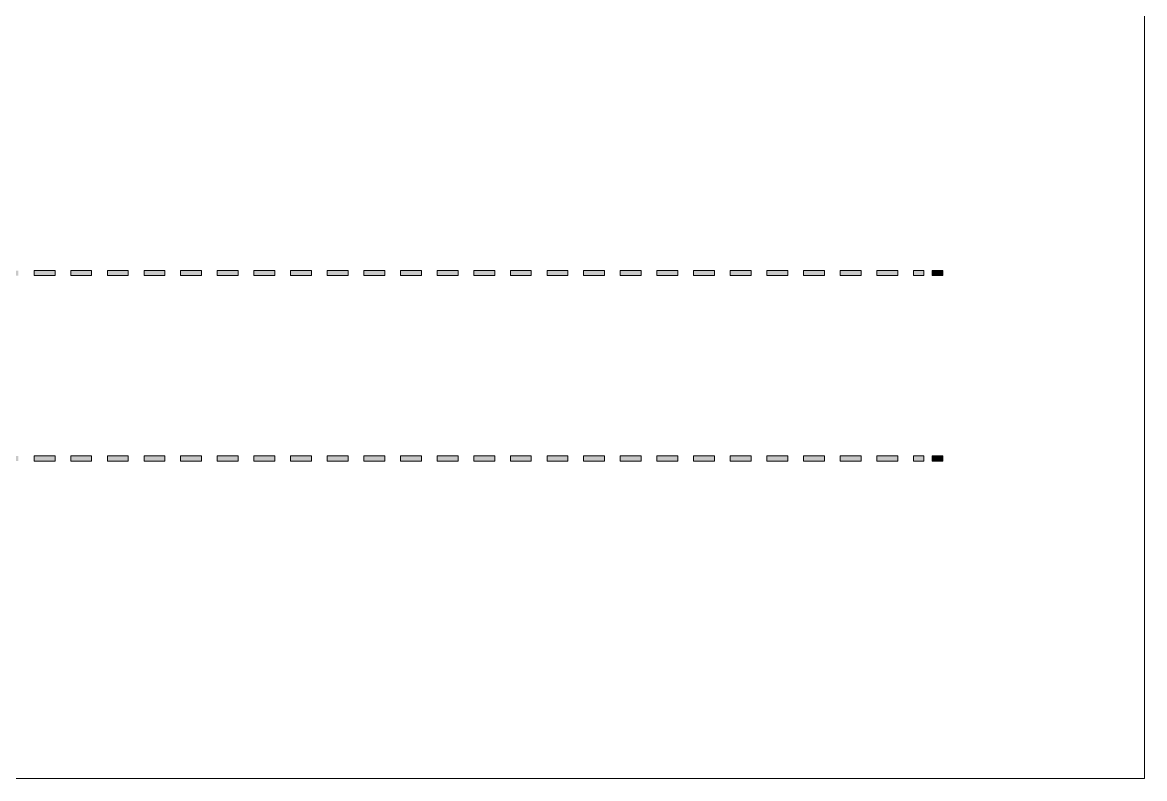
# Model space of a CAD drawing. Header units: inches. Extents: x 0 to 148, y -210 to 0.
# Drawn here: x 70.1 to 148, y -210 to -157.5 of the extents above; entities that cross this region are included whole.
import ezdxf

# ---------------------------------------------------------------- set-up
doc = ezdxf.new("R2010")
doc.units = ezdxf.units.IN
doc.header["$MEASUREMENT"] = 0
doc.layers.add('Layer 1', color=7, linetype='Continuous')

# ---------------------------------------------------------------- blocks, each defined once
blk = doc.blocks.new('block 9')
at = {"layer": 'Layer 1'}
h = blk.add_hatch(color=250, dxfattribs=at)
h.dxf.hatch_style = 2
h.paths.add_polyline_path([(132.693, -175.079), (131.957, -175.079), (131.957, -174.727), (132.693, -174.727)])
h.paths.add_polyline_path([(130.867, -175.079), (129.415, -175.079), (129.415, -174.727), (130.867, -174.727)])
h.paths.add_polyline_path([(128.325, -175.079), (126.872, -175.079), (126.872, -174.727), (128.325, -174.727)])
h.paths.add_polyline_path([(125.782, -175.079), (124.329, -175.079), (124.329, -174.727), (125.782, -174.727)])
h.paths.add_polyline_path([(123.239, -175.079), (121.786, -175.079), (121.786, -174.727), (123.239, -174.727)])
h.paths.add_polyline_path([(120.697, -175.079), (119.243, -175.079), (119.243, -174.727), (120.697, -174.727)])
h.paths.add_polyline_path([(118.154, -175.079), (116.701, -175.079), (116.701, -174.727), (118.154, -174.727)])
h.paths.add_polyline_path([(115.611, -175.079), (114.158, -175.079), (114.158, -174.727), (115.611, -174.727)])
h.paths.add_polyline_path([(113.068, -175.079), (111.615, -175.079), (111.615, -174.727), (113.068, -174.727)])
h.paths.add_polyline_path([(110.525, -175.079), (109.072, -175.079), (109.072, -174.727), (110.525, -174.727)])
h.paths.add_polyline_path([(107.982, -175.079), (106.529, -175.079), (106.529, -174.727), (107.982, -174.727)])
h.paths.add_polyline_path([(105.44, -175.079), (103.986, -175.079), (103.986, -174.727), (105.44, -174.727)])
h.paths.add_polyline_path([(102.897, -175.079), (101.444, -175.079), (101.444, -174.727), (102.897, -174.727)])
h.paths.add_polyline_path([(100.354, -175.079), (98.901, -175.079), (98.901, -174.727), (100.354, -174.727)])
h.paths.add_polyline_path([(97.811, -175.079), (96.358, -175.079), (96.358, -174.727), (97.811, -174.727)])
h.paths.add_polyline_path([(95.268, -175.079), (93.815, -175.079), (93.815, -174.727), (95.268, -174.727)])
h.paths.add_polyline_path([(92.725, -175.079), (91.273, -175.079), (91.273, -174.727), (92.725, -174.727)])
h.paths.add_polyline_path([(90.183, -175.079), (88.73, -175.079), (88.73, -174.727), (90.183, -174.727)])
h.paths.add_polyline_path([(87.64, -175.079), (86.187, -175.079), (86.187, -174.727), (87.64, -174.727)])
h.paths.add_polyline_path([(85.097, -175.079), (83.644, -175.079), (83.644, -174.727), (85.097, -174.727)])
h.paths.add_polyline_path([(82.554, -175.079), (81.101, -175.079), (81.101, -174.727), (82.554, -174.727)])
h.paths.add_polyline_path([(80.012, -175.079), (78.559, -175.079), (78.559, -174.727), (80.012, -174.727)])
h.paths.add_polyline_path([(77.469, -175.079), (76.016, -175.079), (76.016, -174.727), (77.469, -174.727)])
h.paths.add_polyline_path([(74.926, -175.079), (73.473, -175.079), (73.473, -174.727), (74.926, -174.727)])
h.paths.add_polyline_path([(72.383, -175.079), (70.93, -175.079), (70.93, -174.727), (72.383, -174.727)])
h.paths.add_polyline_path([(69.84, -175.079), (68.387, -175.079), (68.387, -174.727), (69.84, -174.727)])
h.paths.add_polyline_path([(67.298, -175.079), (65.845, -175.079), (65.845, -174.727), (67.298, -174.727)])
h.paths.add_polyline_path([(64.755, -175.079), (63.302, -175.079), (63.302, -174.727), (64.755, -174.727)])
h.paths.add_polyline_path([(62.212, -175.079), (60.759, -175.079), (60.759, -174.727), (62.212, -174.727)])
h.paths.add_polyline_path([(59.669, -175.079), (58.216, -175.079), (58.216, -174.727), (59.669, -174.727)])
h.paths.add_polyline_path([(57.126, -175.079), (55.673, -175.079), (55.673, -174.727), (57.126, -174.727)])
h.paths.add_polyline_path([(54.584, -175.079), (53.131, -175.079), (53.131, -174.727), (54.584, -174.727)])
h.paths.add_polyline_path([(52.041, -175.079), (50.588, -175.079), (50.588, -174.727), (52.041, -174.727)])
h.paths.add_polyline_path([(49.498, -175.079), (48.045, -175.079), (48.045, -174.727), (49.498, -174.727)])
h.paths.add_polyline_path([(46.955, -175.079), (45.502, -175.079), (45.502, -174.727), (46.955, -174.727)])
h.paths.add_polyline_path([(44.412, -175.079), (42.959, -175.079), (42.959, -174.727), (44.412, -174.727)])
h.paths.add_polyline_path([(41.87, -175.079), (40.416, -175.079), (40.416, -174.727), (41.87, -174.727)])
h.paths.add_polyline_path([(39.327, -175.079), (37.874, -175.079), (37.874, -174.727), (39.327, -174.727)])
h.paths.add_polyline_path([(36.784, -175.079), (35.331, -175.079), (35.331, -174.727), (36.784, -174.727)])
h.paths.add_polyline_path([(34.241, -175.079), (32.788, -175.079), (32.788, -174.727), (34.241, -174.727)])
h.paths.add_polyline_path([(31.698, -175.079), (30.245, -175.079), (30.245, -174.727), (31.698, -174.727)])
at = {"layer": 'Layer 1', "lineweight": 0}
for points in [[(72.383, -175.079), (70.93, -175.079), (70.93, -174.727), (72.383, -174.727), (72.383, -175.079)], [(74.926, -175.079), (73.473, -175.079), (73.473, -174.727), (74.926, -174.727), (74.926, -175.079)], [(77.469, -175.079), (76.016, -175.079), (76.016, -174.727), (77.469, -174.727), (77.469, -175.079)], [(80.012, -175.079), (78.559, -175.079), (78.559, -174.727), (80.012, -174.727), (80.012, -175.079)], [(82.554, -175.079), (81.101, -175.079), (81.101, -174.727), (82.554, -174.727), (82.554, -175.079)], [(85.097, -175.079), (83.644, -175.079), (83.644, -174.727), (85.097, -174.727), (85.097, -175.079)], [(87.64, -175.079), (86.187, -175.079), (86.187, -174.727), (87.64, -174.727), (87.64, -175.079)], [(90.183, -175.079), (88.73, -175.079), (88.73, -174.727), (90.183, -174.727), (90.183, -175.079)], [(92.725, -175.079), (91.273, -175.079), (91.273, -174.727), (92.725, -174.727), (92.725, -175.079)], [(95.268, -175.079), (93.815, -175.079), (93.815, -174.727), (95.268, -174.727), (95.268, -175.079)], [(97.811, -175.079), (96.358, -175.079), (96.358, -174.727), (97.811, -174.727), (97.811, -175.079)], [(100.354, -175.079), (98.901, -175.079), (98.901, -174.727), (100.354, -174.727), (100.354, -175.079)], [(102.897, -175.079), (101.444, -175.079), (101.444, -174.727), (102.897, -174.727), (102.897, -175.079)], [(105.44, -175.079), (103.986, -175.079), (103.986, -174.727), (105.44, -174.727), (105.44, -175.079)], [(107.982, -175.079), (106.529, -175.079), (106.529, -174.727), (107.982, -174.727), (107.982, -175.079)], [(110.525, -175.079), (109.072, -175.079), (109.072, -174.727), (110.525, -174.727), (110.525, -175.079)], [(113.068, -175.079), (111.615, -175.079), (111.615, -174.727), (113.068, -174.727), (113.068, -175.079)], [(115.611, -175.079), (114.158, -175.079), (114.158, -174.727), (115.611, -174.727), (115.611, -175.079)], [(118.154, -175.079), (116.701, -175.079), (116.701, -174.727), (118.154, -174.727), (118.154, -175.079)], [(120.697, -175.079), (119.243, -175.079), (119.243, -174.727), (120.697, -174.727), (120.697, -175.079)], [(123.239, -175.079), (121.786, -175.079), (121.786, -174.727), (123.239, -174.727), (123.239, -175.079)], [(125.782, -175.079), (124.329, -175.079), (124.329, -174.727), (125.782, -174.727), (125.782, -175.079)], [(128.325, -175.079), (126.872, -175.079), (126.872, -174.727), (128.325, -174.727), (128.325, -175.079)], [(130.867, -175.079), (129.415, -175.079), (129.415, -174.727), (130.867, -174.727), (130.867, -175.079)], [(132.693, -175.079), (131.957, -175.079), (131.957, -174.727), (132.693, -174.727), (132.693, -175.079)]]:
    blk.add_lwpolyline(points, dxfattribs=at)
blk = doc.blocks.new('block 10')
at = {"layer": 'Layer 1'}
h = blk.add_hatch(color=250, dxfattribs=at)
h.dxf.hatch_style = 2
h.paths.add_polyline_path([(133.992, -175.079), (133.259, -175.079), (133.259, -174.727), (133.992, -174.727)])
at = {"layer": 'Layer 1', "lineweight": 0}
blk.add_lwpolyline([(133.992, -175.079), (133.259, -175.079), (133.259, -174.727), (133.992, -174.727), (133.992, -175.079)], dxfattribs=at)
blk = doc.blocks.new('block 7')
at = {"layer": 'Layer 1'}
for name in ['block 9', 'block 10']:
    blk.add_blockref(name, (0, 0), dxfattribs=at)
blk = doc.blocks.new('block 13')
at = {"layer": 'Layer 1'}
h = blk.add_hatch(color=250, dxfattribs=at)
h.dxf.hatch_style = 2
h.paths.add_polyline_path([(132.693, -187.953), (131.957, -187.953), (131.957, -187.6), (132.693, -187.6)])
h.paths.add_polyline_path([(130.867, -187.953), (129.415, -187.953), (129.415, -187.6), (130.867, -187.6)])
h.paths.add_polyline_path([(128.325, -187.953), (126.872, -187.953), (126.872, -187.6), (128.325, -187.6)])
h.paths.add_polyline_path([(125.782, -187.953), (124.329, -187.953), (124.329, -187.6), (125.782, -187.6)])
h.paths.add_polyline_path([(123.239, -187.953), (121.786, -187.953), (121.786, -187.6), (123.239, -187.6)])
h.paths.add_polyline_path([(120.697, -187.953), (119.243, -187.953), (119.243, -187.6), (120.697, -187.6)])
h.paths.add_polyline_path([(118.154, -187.953), (116.701, -187.953), (116.701, -187.6), (118.154, -187.6)])
h.paths.add_polyline_path([(115.611, -187.953), (114.158, -187.953), (114.158, -187.6), (115.611, -187.6)])
h.paths.add_polyline_path([(113.068, -187.953), (111.615, -187.953), (111.615, -187.6), (113.068, -187.6)])
h.paths.add_polyline_path([(110.525, -187.953), (109.072, -187.953), (109.072, -187.6), (110.525, -187.6)])
h.paths.add_polyline_path([(107.982, -187.953), (106.529, -187.953), (106.529, -187.6), (107.982, -187.6)])
h.paths.add_polyline_path([(105.44, -187.953), (103.986, -187.953), (103.986, -187.6), (105.44, -187.6)])
h.paths.add_polyline_path([(102.897, -187.953), (101.444, -187.953), (101.444, -187.6), (102.897, -187.6)])
h.paths.add_polyline_path([(100.354, -187.953), (98.901, -187.953), (98.901, -187.6), (100.354, -187.6)])
h.paths.add_polyline_path([(97.811, -187.953), (96.358, -187.953), (96.358, -187.6), (97.811, -187.6)])
h.paths.add_polyline_path([(95.268, -187.953), (93.815, -187.953), (93.815, -187.6), (95.268, -187.6)])
h.paths.add_polyline_path([(92.725, -187.953), (91.273, -187.953), (91.273, -187.6), (92.725, -187.6)])
h.paths.add_polyline_path([(90.183, -187.953), (88.73, -187.953), (88.73, -187.6), (90.183, -187.6)])
h.paths.add_polyline_path([(87.64, -187.953), (86.187, -187.953), (86.187, -187.6), (87.64, -187.6)])
h.paths.add_polyline_path([(85.097, -187.953), (83.644, -187.953), (83.644, -187.6), (85.097, -187.6)])
h.paths.add_polyline_path([(82.554, -187.953), (81.101, -187.953), (81.101, -187.6), (82.554, -187.6)])
h.paths.add_polyline_path([(80.012, -187.953), (78.559, -187.953), (78.559, -187.6), (80.012, -187.6)])
h.paths.add_polyline_path([(77.469, -187.953), (76.016, -187.953), (76.016, -187.6), (77.469, -187.6)])
h.paths.add_polyline_path([(74.926, -187.953), (73.473, -187.953), (73.473, -187.6), (74.926, -187.6)])
h.paths.add_polyline_path([(72.383, -187.953), (70.93, -187.953), (70.93, -187.6), (72.383, -187.6)])
h.paths.add_polyline_path([(69.84, -187.953), (68.387, -187.953), (68.387, -187.6), (69.84, -187.6)])
h.paths.add_polyline_path([(67.298, -187.953), (65.845, -187.953), (65.845, -187.6), (67.298, -187.6)])
h.paths.add_polyline_path([(64.755, -187.953), (63.302, -187.953), (63.302, -187.6), (64.755, -187.6)])
h.paths.add_polyline_path([(62.212, -187.953), (60.759, -187.953), (60.759, -187.6), (62.212, -187.6)])
h.paths.add_polyline_path([(59.669, -187.953), (58.216, -187.953), (58.216, -187.6), (59.669, -187.6)])
h.paths.add_polyline_path([(57.126, -187.953), (55.673, -187.953), (55.673, -187.6), (57.126, -187.6)])
h.paths.add_polyline_path([(54.584, -187.953), (53.131, -187.953), (53.131, -187.6), (54.584, -187.6)])
h.paths.add_polyline_path([(52.041, -187.953), (50.588, -187.953), (50.588, -187.6), (52.041, -187.6)])
h.paths.add_polyline_path([(49.498, -187.953), (48.045, -187.953), (48.045, -187.6), (49.498, -187.6)])
h.paths.add_polyline_path([(46.955, -187.953), (45.502, -187.953), (45.502, -187.6), (46.955, -187.6)])
h.paths.add_polyline_path([(44.412, -187.953), (42.959, -187.953), (42.959, -187.6), (44.412, -187.6)])
h.paths.add_polyline_path([(41.87, -187.953), (40.416, -187.953), (40.416, -187.6), (41.87, -187.6)])
h.paths.add_polyline_path([(39.327, -187.953), (37.874, -187.953), (37.874, -187.6), (39.327, -187.6)])
h.paths.add_polyline_path([(36.784, -187.953), (35.331, -187.953), (35.331, -187.6), (36.784, -187.6)])
h.paths.add_polyline_path([(34.241, -187.953), (32.788, -187.953), (32.788, -187.6), (34.241, -187.6)])
h.paths.add_polyline_path([(31.698, -187.953), (30.245, -187.953), (30.245, -187.6), (31.698, -187.6)])
at = {"layer": 'Layer 1', "lineweight": 0}
for points in [[(72.383, -187.953), (70.93, -187.953), (70.93, -187.6), (72.383, -187.6), (72.383, -187.953)], [(74.926, -187.953), (73.473, -187.953), (73.473, -187.6), (74.926, -187.6), (74.926, -187.953)], [(77.469, -187.953), (76.016, -187.953), (76.016, -187.6), (77.469, -187.6), (77.469, -187.953)], [(80.012, -187.953), (78.559, -187.953), (78.559, -187.6), (80.012, -187.6), (80.012, -187.953)], [(82.554, -187.953), (81.101, -187.953), (81.101, -187.6), (82.554, -187.6), (82.554, -187.953)], [(85.097, -187.953), (83.644, -187.953), (83.644, -187.6), (85.097, -187.6), (85.097, -187.953)], [(87.64, -187.953), (86.187, -187.953), (86.187, -187.6), (87.64, -187.6), (87.64, -187.953)], [(90.183, -187.953), (88.73, -187.953), (88.73, -187.6), (90.183, -187.6), (90.183, -187.953)], [(92.725, -187.953), (91.273, -187.953), (91.273, -187.6), (92.725, -187.6), (92.725, -187.953)], [(95.268, -187.953), (93.815, -187.953), (93.815, -187.6), (95.268, -187.6), (95.268, -187.953)], [(97.811, -187.953), (96.358, -187.953), (96.358, -187.6), (97.811, -187.6), (97.811, -187.953)], [(100.354, -187.953), (98.901, -187.953), (98.901, -187.6), (100.354, -187.6), (100.354, -187.953)], [(102.897, -187.953), (101.444, -187.953), (101.444, -187.6), (102.897, -187.6), (102.897, -187.953)], [(105.44, -187.953), (103.986, -187.953), (103.986, -187.6), (105.44, -187.6), (105.44, -187.953)], [(107.982, -187.953), (106.529, -187.953), (106.529, -187.6), (107.982, -187.6), (107.982, -187.953)], [(110.525, -187.953), (109.072, -187.953), (109.072, -187.6), (110.525, -187.6), (110.525, -187.953)], [(113.068, -187.953), (111.615, -187.953), (111.615, -187.6), (113.068, -187.6), (113.068, -187.953)], [(115.611, -187.953), (114.158, -187.953), (114.158, -187.6), (115.611, -187.6), (115.611, -187.953)], [(118.154, -187.953), (116.701, -187.953), (116.701, -187.6), (118.154, -187.6), (118.154, -187.953)], [(120.697, -187.953), (119.243, -187.953), (119.243, -187.6), (120.697, -187.6), (120.697, -187.953)], [(123.239, -187.953), (121.786, -187.953), (121.786, -187.6), (123.239, -187.6), (123.239, -187.953)], [(125.782, -187.953), (124.329, -187.953), (124.329, -187.6), (125.782, -187.6), (125.782, -187.953)], [(128.325, -187.953), (126.872, -187.953), (126.872, -187.6), (128.325, -187.6), (128.325, -187.953)], [(130.867, -187.953), (129.415, -187.953), (129.415, -187.6), (130.867, -187.6), (130.867, -187.953)], [(132.693, -187.953), (131.957, -187.953), (131.957, -187.6), (132.693, -187.6), (132.693, -187.953)]]:
    blk.add_lwpolyline(points, dxfattribs=at)
blk = doc.blocks.new('block 14')
at = {"layer": 'Layer 1'}
h = blk.add_hatch(color=250, dxfattribs=at)
h.dxf.hatch_style = 2
h.paths.add_polyline_path([(133.992, -187.953), (133.259, -187.953), (133.259, -187.6), (133.992, -187.6)])
at = {"layer": 'Layer 1', "lineweight": 0}
blk.add_lwpolyline([(133.992, -187.953), (133.259, -187.953), (133.259, -187.6), (133.992, -187.6), (133.992, -187.953)], dxfattribs=at)
blk = doc.blocks.new('block 11')
at = {"layer": 'Layer 1'}
for name in ['block 13', 'block 14']:
    blk.add_blockref(name, (0, 0), dxfattribs=at)

msp = doc.modelspace()

# ---------------------------------------------------------------- linework, layer by layer
at = {"layer": 'Layer 1', "color": 250, "lineweight": 9}
msp.add_lwpolyline([(148.001, -210.002), (0, -210.002), (0, 0), (148.001, 0), (148.001, -210.002)], dxfattribs=at)

# ---------------------------------------------------------------- block references
at = {"layer": 'Layer 1'}
for name in ['block 7', 'block 11']:
    msp.add_blockref(name, (0, 0), dxfattribs=at)

doc.saveas('drawing.dxf')
